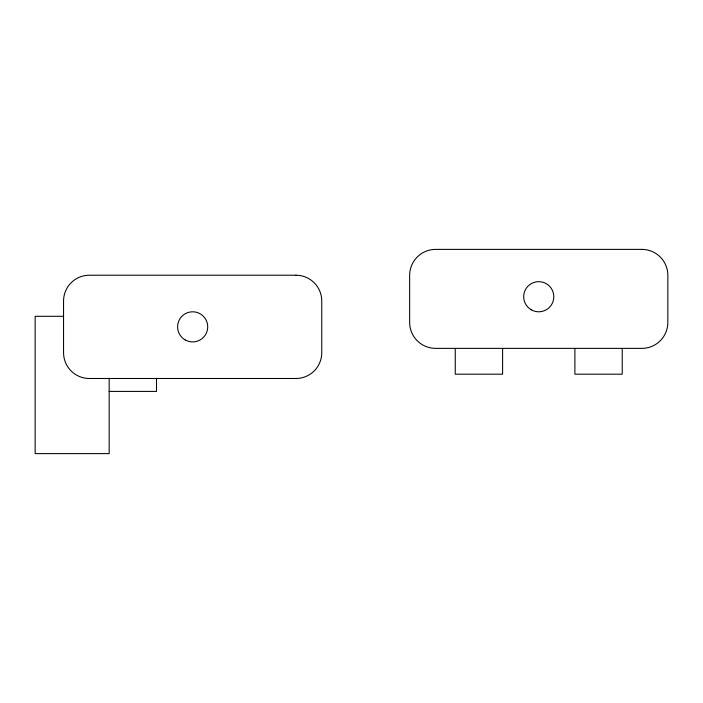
<?xml version="1.0" encoding="UTF-8"?>
<svg xmlns="http://www.w3.org/2000/svg" width="703" height="703" viewBox="0 0 703 703"><rect width="100%" height="100%" fill="white"/><g stroke="black" fill="none" stroke-linecap="round" stroke-linejoin="round"><path stroke-width="1.05" d="M63.455 316.297L35.15 316.297L35.15 453.611L109.167 453.611L109.167 378.249M109.167 391.404L156.505 391.404L156.505 378.249M622.234 348.372L622.234 374.189L574.896 374.189L574.896 348.372M502.601 348.372L502.601 374.189L455.263 374.189L455.263 348.372M642.032 249.389L435.465 249.389A25.985 25.985 0 0 0 409.647 275.216L409.647 322.554A25.985 25.985 0 0 0 435.465 348.372L642.032 348.372A25.985 25.985 0 0 0 667.85 322.554L667.85 275.216A25.985 25.985 0 0 0 642.032 249.389M295.937 275.216L89.369 275.216A25.818 25.818 0 0 0 63.551 301.033L63.551 352.678A25.818 25.818 0 0 0 89.369 378.495L295.937 378.495A25.818 25.818 0 0 0 321.754 352.678L321.754 301.033A25.818 25.818 0 0 0 295.937 275.216M531.213 309.777A15.062 15.062 0 0 0 553.806 296.728A15.062 15.062 0 0 0 531.213 283.687A15.062 15.062 0 0 0 531.213 309.777M185.126 339.901A15.062 15.062 0 0 0 207.719 326.851A15.062 15.062 0 0 0 185.126 313.81A15.062 15.062 0 0 0 185.126 339.901"/></g></svg>
